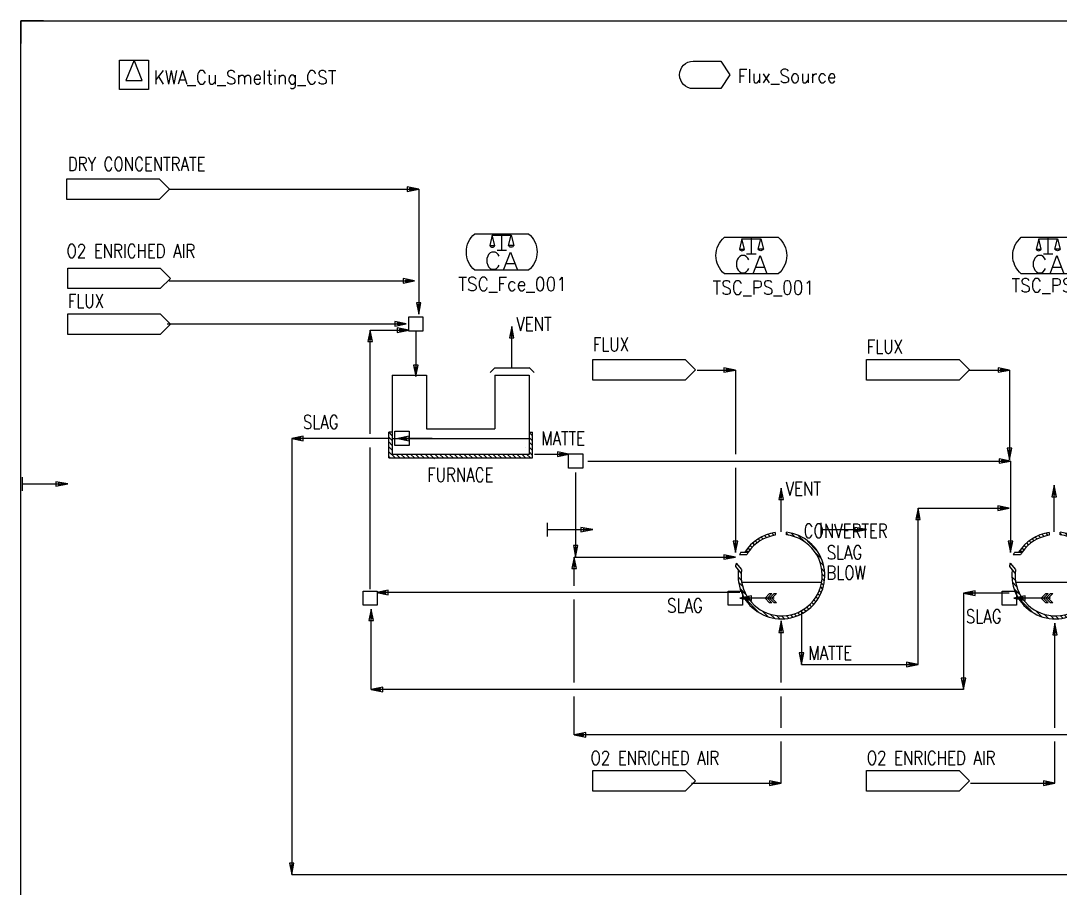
# Model space of a CAD drawing. Extents: x 0 to 421, y 0 to 297.
# Drawn here: x 0.2 to 227.9, y 107 to 296.8 of the extents above; entities that cross this region are included whole.
import ezdxf

# ---------------------------------------------------------------- set-up
doc = ezdxf.new("R2010")
doc.units = 0
doc.layers.get('0').update_dxf_attribs({"color": 15, "linetype": 'CONTINUOUS'})
doc.layers.add('SCD_ANN', color=14, linetype='CONTINUOUS')
doc.layers.add('SCD_DRAW', color=11, linetype='CONTINUOUS')
doc.styles.add('ROMANS', font='ROMANS')
doc.styles.get("Standard").update_dxf_attribs({"font": 'STANDARD'})

# ---------------------------------------------------------------- blocks, each defined once
blk = doc.blocks.new('CN_ChemAppModelCfg')
at = {"layer": 'SCD_DRAW', "linetype": 'CONTINUOUS', "extrusion": (0, 0, -1)}
blk.add_lwpolyline([(3.2, -3.2), (3.2, 3.2), (-3.2, 3.2), (-3.2, -3.2)], close=True, dxfattribs=at)
at = {"layer": 'SCD_DRAW', "linetype": 'CONTINUOUS'}
blk.add_lwpolyline([(0, 3.2), (-1.8, -1.2), (1.8, -1.2)], close=True, dxfattribs=at)
at = {"layer": 'SCD_DRAW'}
blk.add_attdef('Tag', (0, -6.7), '', height=3, dxfattribs=at)
blk = doc.blocks.new('FM_A3_Rectangle_Logo')
at = {"linetype": 'CONTINUOUS'}
for p, q in [((-0.226262, 296.396298), (-0.226262, 291.396298)), ((4.773739, 296.396298), (-0.226262, 296.396298)), ((-0.226262, -0.603703), (-0.226262, 296.396298)), ((-0.226262, 296.396298), (420.273738, 296.396298))]:
    blk.add_line(p, q, dxfattribs=at)
blk = doc.blocks.new('TK_Smelter_Flash')
at = {"linetype": 'CONTINUOUS'}
for p, q in [((9.786362, 13.270795), (8.36943, 11.859638)), ((9.786362, 13.270795), (19.785188, 13.270795)), ((19.785108, 13.299075), (21.21, 11.895956)), ((-20.210117, 11.118007), (-20.210117, -12.070271)), ((-20.210117, 11.118007), (-10.211291, 11.118007)), ((-10.211291, 11.118007), (-10.211291, -4.613909)), ((9.786362, 11.118007), (9.786362, -4.613909)), ((9.786362, 11.118007), (19.785188, 11.118007)), ((19.785188, 11.118007), (19.785188, -12.070271)), ((-21.21, -13.070154), (-21.21, -5.58544)), ((-20.210117, -5.58544), (-21.21, -5.58544)), ((-21.21, -5.58544), (-20.210117, -6.588945)), ((-10.211291, -4.613909), (9.786362, -4.613909)), ((19.785188, -5.58544), (20.785071, -5.58544)), ((19.785188, -5.64741), (20.785071, -6.650915)), ((20.785071, -13.070154), (20.785071, -5.58544)), ((-21.21, -7.002051), (-20.210117, -8.005555)), ((-21.21, -8.418662), (-20.210117, -9.422167)), ((-20.210117, -7.429094), (19.785188, -7.429094)), ((19.785188, -7.064022), (20.785071, -8.067526)), ((19.785188, -8.480633), (20.785071, -9.484137)), ((-21.21, -9.835274), (-20.210117, -10.838778)), ((-21.21, -11.251884), (-19.398293, -13.070154)), ((19.785188, -12.070271), (-20.210117, -12.070271)), ((-18.983068, -12.070271), (-17.986795, -13.070154)), ((-17.571571, -12.070271), (-16.575297, -13.070154)), ((-16.160073, -12.070271), (-15.163799, -13.070154)), ((-14.748574, -12.070271), (-13.752301, -13.070154)), ((-13.337077, -12.070271), (-12.340803, -13.070154)), ((-11.925579, -12.070271), (-10.929306, -13.070154)), ((-10.51408, -12.070271), (-9.517807, -13.070154)), ((-9.102583, -12.070271), (-7.878214, -13.299075)), ((-7.691085, -12.070271), (-6.694812, -13.070154)), ((-6.279587, -12.070271), (-5.283313, -13.070154)), ((-4.868089, -12.070271), (-3.871815, -13.070154)), ((-3.456591, -12.070271), (-2.460318, -13.070154)), ((-2.045093, -12.070271), (-1.048819, -13.070154)), ((-0.633595, -12.070271), (0.362679, -13.070154)), ((0.777903, -12.070271), (1.774176, -13.070154)), ((2.189401, -12.070271), (3.185675, -13.070154)), ((3.600899, -12.070271), (4.597173, -13.070154)), ((5.012397, -12.070271), (6.00867, -13.070154)), ((6.423895, -12.070271), (7.420169, -13.070154)), ((7.835393, -12.070271), (8.831667, -13.070154)), ((9.246891, -12.070271), (10.243164, -13.070154)), ((10.658388, -12.070271), (11.654663, -13.070154)), ((12.069887, -12.070271), (13.066161, -13.070154)), ((13.481385, -12.070271), (14.477658, -13.070154)), ((14.892882, -12.070271), (15.889157, -13.070154)), ((16.304381, -12.070271), (17.300655, -13.070154)), ((17.715879, -12.070271), (18.712152, -13.070154)), ((18.785306, -10.070506), (18.785306, -10.070506)), ((19.127376, -12.070271), (20.123651, -13.070154)), ((19.785188, -9.897243), (20.785071, -10.900749)), ((19.785188, -11.313855), (20.785071, -12.317359)), ((-21.21, -12.668495), (-20.809791, -13.070154)), ((-21.21, -13.070154), (20.785071, -13.070154))]:
    blk.add_line(p, q, dxfattribs=at)
blk.add_attdef('Tag', (0, -18.299075), '', height=2.5)
blk = doc.blocks.new('FD_FeederSink')
at = {"layer": 'SCD_DRAW', "linetype": 'CONTINUOUS', "extrusion": (0, 0, -1)}
blk.add_lwpolyline([(15, 3), (-12, 3), (-15, 0), (-12, -3), (15, -3)], close=True, dxfattribs=at)
at = {"layer": 'SCD_DRAW'}
blk.add_attdef('Tag', (0, -6.5), '', height=3, dxfattribs=at)
blk = doc.blocks.new('TK_Converter')
at = {"linetype": 'CONTINUOUS'}
for p, q in [((-2.715522, 12.324852), (-2.043057, 11.649371)), ((-1.723708, 12.510031), (-1.723708, 11.706132)), ((1.558449, 11.782184), (1.558449, 12.559067)), ((1.558449, 12.28388), (2.139867, 11.699854)), ((2.929576, 12.323992), (4.025621, 11.223032)), ((-8.313448, 9.443553), (-7.71288, 8.840292)), ((-7.536467, 10.080476), (-6.936835, 9.478155)), ((-6.702157, 10.659813), (-6.099379, 10.054332)), ((-5.807991, 11.179025), (-5.19753, 10.565826)), ((-4.849958, 11.634084), (-4.226438, 11.007768)), ((-3.822073, 12.018978), (-3.178696, 11.372715)), ((5.003732, 11.657923), (6.826231, 9.827252)), ((7.694966, 10.002847), (10.648907, 6.966852)), ((-11.761527, 6.741834), (-9.56109, 6.741834)), ((-9.56109, 6.741834), (-10.286575, 6.741834)), ((-9.564818, 6.736426), (-10.269645, 7.250225)), ((-9.699594, 8.00114), (-9.085352, 7.384143)), ((-9.034413, 8.750363), (-8.428998, 8.142234)), ((10.02842, 6.610703), (11.81875, 4.812344)), ((-13.068527, 3.575615), (-11.548587, 1.693785)), ((-10.046498, 5.976978), (-12.166201, 5.976978)), ((11.411655, 3.803876), (12.475532, 2.735229)), ((-13.306084, 2.536698), (-11.764867, 0.628525)), ((11.880036, 1.916008), (12.734598, 1.057613)), ((12.028527, 0.349462), (12.776339, -0.401703)), ((-12.564208, -0.460505), (-11.561506, -1.467704)), ((-12.41333, -2.029447), (-11.194197, -3.254047)), ((-11.480334, -2.009034), (11.858517, -2.009034)), ((11.810838, -2.266648), (12.451135, -2.909816)), ((11.987094, -1.026306), (12.670066, -1.712341)), ((-11.969946, -3.892208), (-10.200029, -5.670061)), ((10.71319, -5.416242), (11.291483, -5.997128)), ((11.159472, -4.447137), (11.750823, -5.041141)), ((11.529104, -3.401039), (12.140312, -4.014988)), ((-10.817794, -6.466914), (-6.376695, -10.927929)), ((8.275163, -8.636834), (8.848409, -9.212651)), ((8.976418, -7.923846), (9.544818, -8.494795)), ((9.617748, -7.150663), (10.185211, -7.720672)), ((10.197665, -6.315794), (10.768275, -6.888962)), ((-5.544918, -10.346048), (-3.807169, -12.091589)), ((-3.133376, -11.351016), (-1.946411, -12.543303)), ((-1.348694, -11.726313), (-0.37816, -12.701199)), ((0.162143, -11.826536), (1.009892, -12.678087)), ((1.50071, -11.753718), (2.268078, -12.524527)), ((2.713385, -11.554444), (3.424002, -12.268247)), ((3.825775, -11.254433), (4.494556, -11.926214)), ((4.853536, -10.869415), (5.490757, -11.509494)), ((5.806788, -10.409555), (6.420031, -11.025547)), ((6.692213, -9.881562), (7.287413, -10.479431)), ((7.514143, -9.28979), (8.096217, -9.874474))]:
    blk.add_line(p, q, dxfattribs=at)
for centre, radius, start, end in [((0.105144, -0.033883), 12.676533, 173.003594, 443.416834), ((0.105144, -0.033883), 12.676533, 98.295048, 147.689403), ((0.189092, 0.017521), 11.844088, 99.293869, 145.407514), ((0.189092, 0.017521), 11.844088, 348.880663, 443.360886), ((-0.037505, 0.049344), 13.499708, 150.280735, 153.953944), ((0.189092, 0.017521), 11.844088, 145.407514, 149.790797), ((-0.037505, 0.049344), 13.499708, 164.858078, 169.382451), ((0.189092, 0.017521), 11.844088, 172.120178, 348.880663)]:
    blk.add_arc(centre, radius, start, end, dxfattribs=at)
blk.add_attdef('Tag', (0, -17.771128), '', height=3)
blk = doc.blocks.new('MS_Tie-1')
at = {"layer": 'SCD_DRAW', "linetype": 'CONTINUOUS', "extrusion": (0, 0, -1)}
blk.add_lwpolyline([(2.5, 2.5), (-2.5, 2.5), (-2.5, -2.5), (2.5, -2.5)], close=True, dxfattribs=at)
at = {"layer": 'SCD_DRAW'}
blk.add_attdef('Tag', (0, -6), '', height=3, dxfattribs=at)
blk = doc.blocks.new('CN_TSC_CA')
at = {"linetype": 'CONTINUOUS'}
for p, q in [((-5.9375, 4), (5.9375, 4)), ((-2.064561, 3.675917), (-2.627061, 1.425917)), ((-1.502061, 1.425917), (-2.064561, 3.675917)), ((-2.064561, 3.675917), (2.060439, 3.675917)), ((-0.002061, 0.406705), (-0.002061, 3.87819)), ((1.497939, 1.425917), (2.060439, 3.675917)), ((2.060439, 3.675917), (2.622939, 1.425917)), ((-2.627061, 1.425917), (-1.502061, 1.425917)), ((-1.033311, 0.406705), (1.029189, 0.406705)), ((2.622939, 1.425917), (1.497939, 1.425917)), ((-3.078789, -0.907323), (-3.25736, -1.443038)), ((-3.25736, -1.443038), (-3.25736, -2.335895)), ((-2.900217, -0.55018), (-3.078789, -0.907323)), ((-2.543074, -0.193038), (-2.900217, -0.55018)), ((-2.185932, -0.014466), (-2.543074, -0.193038)), ((-1.471646, -0.014466), (-2.185932, -0.014466)), ((-1.114503, -0.193038), (-1.471646, -0.014466)), ((-0.75736, -0.55018), (-1.114503, -0.193038)), ((-0.578789, -0.907323), (-0.75736, -0.55018)), ((0.49264, -3.764466), (1.921211, -0.014466)), ((1.921211, -0.014466), (3.349783, -3.764466)), ((5.9375, -4), (-5.9375, -4)), ((-3.25736, -2.335895), (-3.078789, -2.871609)), ((-3.078789, -2.871609), (-2.900217, -3.228752)), ((-2.900217, -3.228752), (-2.543074, -3.585895)), ((-2.543074, -3.585895), (-2.185932, -3.764466)), ((-2.185932, -3.764466), (-1.471646, -3.764466)), ((-1.471646, -3.764466), (-1.114503, -3.585895)), ((-1.114503, -3.585895), (-0.75736, -3.228752)), ((-0.75736, -3.228752), (-0.578789, -2.871609)), ((1.028354, -2.514466), (2.814068, -2.514466))]:
    blk.add_line(p, q, dxfattribs=at)
at = {"linetype": 'CONTINUOUS', "extrusion": (0, 0, -1)}
for centre, radius, start, end in [((2.545834, 0), 5.204166, 309.77033, 410.22967), ((-2.545834, 0), 5.204166, 129.77033, 230.22967), ((-2.060439, 1.660292), 0.609375, 202.619865, 337.380135)]:
    blk.add_arc(centre, radius, start, end, dxfattribs=at)
at = {"linetype": 'CONTINUOUS'}
blk.add_arc((-2.064561, 1.660292), 0.609375, 202.619865, 337.380135, dxfattribs=at)
blk.add_attdef('Tag', (0, -9), '', height=3)
blk = doc.blocks.new('LnkBlk__2')
at = {"layer": 'SCD_DRAW', "linetype": 'CONTINUOUS'}
blk.add_lwpolyline([(-3.746, 0.002), (-1.246, -0.498), (-1.246, 0.502), (-3.746, 0.002), (-1.746, -0.198), (-1.746, 0.202)], close=True, dxfattribs=at)
blk.add_polyline3d([(3.754, 0.002, 0), (-3.746, 0.002, 0)], dxfattribs=at)
at = {"layer": 'SCD_DRAW', "flags": 1}
blk.add_attdef('Tag', (0, 0), '', height=2.8, dxfattribs=at)
blk = doc.blocks.new('LnkBlk__3')
at = {"layer": 'SCD_DRAW', "linetype": 'CONTINUOUS'}
blk.add_lwpolyline([(-3.746, 0.002), (-1.246, -0.498), (-1.246, 0.502), (-3.746, 0.002), (-1.746, -0.198), (-1.746, 0.202)], close=True, dxfattribs=at)
blk.add_polyline3d([(3.754, 0.002, 0), (-3.746, 0.002, 0)], dxfattribs=at)
at = {"layer": 'SCD_DRAW', "flags": 1}
blk.add_attdef('Tag', (0, 0), '', height=2.8, dxfattribs=at)
blk = doc.blocks.new('LnkBlk__4')
at = {"layer": 'SCD_DRAW', "linetype": 'CONTINUOUS'}
blk.add_lwpolyline([(-3.996, 0.002), (-1.496, -0.498), (-1.496, 0.502), (-3.996, 0.002), (-1.996, -0.198), (-1.996, 0.202)], close=True, dxfattribs=at)
blk.add_polyline3d([(4.004, 0.002, 0), (-3.996, 0.002, 0)], dxfattribs=at)
at = {"layer": 'SCD_DRAW', "flags": 1}
blk.add_attdef('Tag', (0, 0), '', height=2.8, dxfattribs=at)
blk = doc.blocks.new('LnkBlk__10')
at = {"layer": 'SCD_DRAW', "linetype": 'CONTINUOUS'}
blk.add_lwpolyline([(0.004, -4.998), (0.504, -2.498), (-0.496, -2.498), (0.004, -4.998), (0.204, -2.998), (-0.196, -2.998)], close=True, dxfattribs=at)
blk.add_polyline3d([(0.004, 5.002, 0), (0.004, -4.998, 0)], dxfattribs=at)
at = {"layer": 'SCD_DRAW', "flags": 1}
blk.add_attdef('Tag', (0, 0), '', height=2.8, dxfattribs=at)
blk = doc.blocks.new('LnkBlk__12')
at = {"layer": 'SCD_DRAW', "linetype": 'CONTINUOUS', "extrusion": (0, 0, -1)}
blk.add_lwpolyline([(8.386, 30.682), (-0.004, 30.682), (-0.004, 12.262)], dxfattribs=at)
at = {"layer": 'SCD_DRAW', "linetype": 'CONTINUOUS'}
for points in [[(0.004, 30.682), (-2.496, 31.182), (-2.496, 30.182), (0.004, 30.682), (-1.996, 30.882), (-1.996, 30.482)], [(0.004, -9.258), (0.504, -6.758), (-0.496, -6.758), (0.004, -9.258), (0.204, -7.258), (-0.196, -7.258)]]:
    blk.add_lwpolyline(points, close=True, dxfattribs=at)
blk.add_polyline3d([(0.004, 9.262, 0), (0.004, -9.258, 0)], dxfattribs=at)
at = {"layer": 'SCD_DRAW', "flags": 1}
blk.add_attdef('Tag', (0, 0), '', height=2.8, dxfattribs=at)
blk = doc.blocks.new('LnkBlk__13')
at = {"layer": 'SCD_DRAW', "linetype": 'CONTINUOUS', "extrusion": (0, 0, -1)}
blk.add_lwpolyline([(8.856, 9.812), (-0.004, 9.812), (-0.004, -9.818)], dxfattribs=at)
at = {"layer": 'SCD_DRAW', "linetype": 'CONTINUOUS'}
for points in [[(0.004, 9.812), (-2.496, 10.312), (-2.496, 9.312), (0.004, 9.812), (-1.996, 10.012), (-1.996, 9.612)], [(0.004, -9.818), (0.504, -7.318), (-0.496, -7.318), (0.004, -9.818), (0.204, -7.818), (-0.196, -7.818)]]:
    blk.add_lwpolyline(points, close=True, dxfattribs=at)
at = {"layer": 'SCD_DRAW', "flags": 1}
blk.add_attdef('Tag', (0, 0), '', height=2.8, dxfattribs=at)
blk = doc.blocks.new('LnkBlk__17')
at = {"layer": 'SCD_DRAW', "linetype": 'CONTINUOUS'}
blk.add_lwpolyline([(0.004, 4.502), (-0.496, 2.002), (0.504, 2.002), (0.004, 4.502), (-0.196, 2.502), (0.204, 2.502)], close=True, dxfattribs=at)
blk.add_polyline3d([(0.004, -4.498, 0), (0.004, 4.502, 0)], dxfattribs=at)
at = {"layer": 'SCD_DRAW', "flags": 1}
blk.add_attdef('Tag', (0, 0), '', height=2.8, dxfattribs=at)
blk = doc.blocks.new('LnkBlk__18')
at = {"layer": 'SCD_DRAW', "linetype": 'CONTINUOUS'}
blk.add_lwpolyline([(0.004, 4.782), (-0.496, 2.282), (0.504, 2.282), (0.004, 4.782), (-0.196, 2.782), (0.204, 2.782)], close=True, dxfattribs=at)
blk.add_polyline3d([(0.004, -4.788, 0), (0.004, 4.782, 0)], dxfattribs=at)
at = {"layer": 'SCD_DRAW', "flags": 1}
blk.add_attdef('Tag', (0, 0), '', height=2.8, dxfattribs=at)
blk = doc.blocks.new('LnkBlk__19')
at = {"layer": 'SCD_DRAW', "linetype": 'CONTINUOUS'}
blk.add_lwpolyline([(0.004, 5.102), (-0.496, 2.602), (0.504, 2.602), (0.004, 5.102), (-0.196, 3.102), (0.204, 3.102)], close=True, dxfattribs=at)
blk.add_polyline3d([(0.004, -5.098, 0), (0.004, 5.102, 0)], dxfattribs=at)
at = {"layer": 'SCD_DRAW', "flags": 1}
blk.add_attdef('Tag', (0, 0), '', height=2.8, dxfattribs=at)
blk = doc.blocks.new('LnkBlk__22')
at = {"layer": 'SCD_DRAW', "linetype": 'CONTINUOUS'}
blk.add_lwpolyline([(3.754, 0.002), (1.254, 0.502), (1.254, -0.498), (3.754, 0.002), (1.754, 0.202), (1.754, -0.198)], close=True, dxfattribs=at)
blk.add_polyline3d([(-3.746, 0.002, 0), (3.754, 0.002, 0)], dxfattribs=at)
at = {"layer": 'SCD_DRAW', "flags": 1}
blk.add_attdef('Tag', (0, 0), '', height=2.8, dxfattribs=at)
blk = doc.blocks.new('LnkBlk__23')
at = {"layer": 'SCD_DRAW', "linetype": 'CONTINUOUS'}
blk.add_lwpolyline([(0.004, -9.248), (0.504, -6.748), (-0.496, -6.748), (0.004, -9.248), (0.204, -7.248), (-0.196, -7.248)], close=True, dxfattribs=at)
blk.add_polyline3d([(0.004, 9.252, 0), (0.004, -9.248, 0)], dxfattribs=at)
at = {"layer": 'SCD_DRAW', "flags": 1}
blk.add_attdef('Tag', (0, 0), '', height=2.8, dxfattribs=at)
blk = doc.blocks.new('LnkBlk__24')
at = {"layer": 'SCD_DRAW', "linetype": 'CONTINUOUS', "extrusion": (0, 0, -1)}
blk.add_lwpolyline([(46.296, 0.002), (-46.304, 0.002), (-46.304, -20.008)], dxfattribs=at)
at = {"layer": 'SCD_DRAW', "linetype": 'CONTINUOUS'}
for points in [[(46.304, 0.002), (43.804, 0.502), (43.804, -0.498), (46.304, 0.002), (44.304, 0.202), (44.304, -0.198)], [(46.304, -20.008), (46.804, -17.508), (45.804, -17.508), (46.304, -20.008), (46.504, -18.008), (46.104, -18.008)]]:
    blk.add_lwpolyline(points, close=True, dxfattribs=at)
at = {"layer": 'SCD_DRAW', "flags": 1}
blk.add_attdef('Tag', (0, 0), '', height=2.8, dxfattribs=at)
blk = doc.blocks.new('LnkBlk__25')
at = {"layer": 'SCD_DRAW', "linetype": 'CONTINUOUS'}
blk.add_lwpolyline([(-25.496, -5.598), (-25.496, -17.098), (0.004, -17.098), (0.004, 17.092), (19.974, 17.092)], dxfattribs=at)
for points in [[(0.004, 17.092), (-0.496, 14.592), (0.504, 14.592), (0.004, 17.092), (-0.196, 15.092), (0.204, 15.092)], [(19.974, 17.092), (17.474, 17.592), (17.474, 16.592), (19.974, 17.092), (17.974, 17.292), (17.974, 16.892)], [(-25.496, -17.098), (-24.996, -14.598), (-25.996, -14.598), (-25.496, -17.098), (-25.296, -15.098), (-25.696, -15.098)], [(0.004, -17.098), (-2.496, -16.598), (-2.496, -17.598), (0.004, -17.098), (-1.996, -16.898), (-1.996, -17.298)]]:
    blk.add_lwpolyline(points, close=True, dxfattribs=at)
at = {"layer": 'SCD_DRAW', "flags": 1}
blk.add_attdef('Tag', (0, 0), '', height=2.8, dxfattribs=at)
blk = doc.blocks.new('LnkBlk__29')
at = {"layer": 'SCD_DRAW', "linetype": 'CONTINUOUS'}
for points in [[(9.804, 35.492), (9.304, 32.992), (10.304, 32.992), (9.804, 35.492), (9.604, 33.492), (10.004, 33.492)], [(9.804, 0.002), (7.304, 0.502), (7.304, -0.498), (9.804, 0.002), (7.804, 0.202), (7.804, -0.198)]]:
    blk.add_lwpolyline(points, close=True, dxfattribs=at)
blk.add_lwpolyline([(-9.796, 0.002), (9.804, 0.002), (9.804, 9.082)], dxfattribs=at)
for points in [[(9.804, 21.992, 0), (9.804, 35.492, 0)], [(9.804, 12.082, 0), (9.804, 18.992, 0)]]:
    blk.add_polyline3d(points, dxfattribs=at)
at = {"layer": 'SCD_DRAW', "flags": 1}
blk.add_attdef('Tag', (0, 0), '', height=2.8, dxfattribs=at)
blk = doc.blocks.new('LnkBlk__30')
at = {"layer": 'SCD_DRAW', "linetype": 'CONTINUOUS'}
for points in [[(0.004, 11.452), (-0.496, 8.952), (0.504, 8.952), (0.004, 11.452), (-0.196, 9.452), (0.204, 9.452)], [(0.004, -23.538), (-2.496, -23.038), (-2.496, -24.038), (0.004, -23.538), (-1.996, -23.338), (-1.996, -23.738)]]:
    blk.add_lwpolyline(points, close=True, dxfattribs=at)
blk.add_lwpolyline([(-18.496, -23.538), (0.004, -23.538), (0.004, -14.458)], dxfattribs=at)
blk.add_polyline3d([(0.004, -11.458, 0), (0.004, 11.452, 0)], dxfattribs=at)
at = {"layer": 'SCD_DRAW', "flags": 1}
blk.add_attdef('Tag', (0, 0), '', height=2.8, dxfattribs=at)
blk = doc.blocks.new('LnkBlk__35')
at = {"layer": 'SCD_DRAW', "linetype": 'CONTINUOUS'}
blk.add_lwpolyline([(-39.776, 0.002), (-37.276, -0.498), (-37.276, 0.502), (-39.776, 0.002), (-37.776, -0.198), (-37.776, 0.202)], close=True, dxfattribs=at)
blk.add_polyline3d([(39.784, 0.002, 0), (-39.776, 0.002, 0)], dxfattribs=at)
at = {"layer": 'SCD_DRAW', "flags": 1}
blk.add_attdef('Tag', (0, 0), '', height=2.8, dxfattribs=at)
blk = doc.blocks.new('LnkBlk__36')
at = {"layer": 'SCD_DRAW', "linetype": 'CONTINUOUS'}
blk.add_lwpolyline([(74.824, 21.102), (64.874, 21.102), (64.874, 0.002), (-64.866, 0.002), (-64.866, 17.612)], dxfattribs=at)
for points in [[(64.874, 21.102), (67.374, 20.602), (67.374, 21.602), (64.874, 21.102), (66.874, 20.902), (66.874, 21.302)], [(-64.866, 17.612), (-65.366, 15.112), (-64.366, 15.112), (-64.866, 17.612), (-65.066, 15.612), (-64.666, 15.612)], [(64.874, 0.002), (65.374, 2.502), (64.374, 2.502), (64.874, 0.002), (65.074, 2.002), (64.674, 2.002)], [(-64.866, 0.002), (-62.366, -0.498), (-62.366, 0.502), (-64.866, 0.002), (-62.866, -0.198), (-62.866, 0.202)]]:
    blk.add_lwpolyline(points, close=True, dxfattribs=at)
at = {"layer": 'SCD_DRAW', "flags": 1}
blk.add_attdef('Tag', (0, 0), '', height=2.8, dxfattribs=at)
blk = doc.blocks.new('LnkBlk__37')
at = {"layer": 'SCD_DRAW', "linetype": 'CONTINUOUS'}
for points in [[(-73.146, 38.912), (-73.646, 36.412), (-72.646, 36.412), (-73.146, 38.912), (-73.346, 36.912), (-72.946, 36.912)], [(-37.846, 38.912), (-40.346, 39.412), (-40.346, 38.412), (-37.846, 38.912), (-39.846, 39.112), (-39.846, 38.712)], [(73.154, 31.312), (75.654, 30.812), (75.654, 31.812), (73.154, 31.312), (75.154, 31.112), (75.154, 31.512)], [(73.154, 0.002), (73.654, 2.502), (72.654, 2.502), (73.154, 0.002), (73.354, 2.002), (72.954, 2.002)], [(-73.146, 0.002), (-70.646, -0.498), (-70.646, 0.502), (-73.146, 0.002), (-71.146, -0.198), (-71.146, 0.202)]]:
    blk.add_lwpolyline(points, close=True, dxfattribs=at)
at = {"layer": 'SCD_DRAW', "linetype": 'CONTINUOUS', "extrusion": (0, 0, -1)}
blk.add_lwpolyline([(73.146, 32.642), (73.146, 38.912), (37.846, 38.912)], dxfattribs=at)
at = {"layer": 'SCD_DRAW', "linetype": 'CONTINUOUS'}
blk.add_lwpolyline([(87.114, 31.312), (73.154, 31.312), (73.154, 0.002), (-73.146, 0.002), (-73.146, 8.412)], dxfattribs=at)
blk.add_polyline3d([(-73.146, 11.412, 0), (-73.146, 29.642, 0)], dxfattribs=at)
at = {"layer": 'SCD_DRAW', "flags": 1}
blk.add_attdef('Tag', (0, 0), '', height=2.8, dxfattribs=at)
blk = doc.blocks.new('LnkBlk__38')
at = {"layer": 'SCD_DRAW', "linetype": 'CONTINUOUS'}
for points in [[(0.004, 41.162), (-0.496, 38.662), (0.504, 38.662), (0.004, 41.162), (-0.196, 39.162), (0.204, 39.162)], [(8.444, 41.162), (5.944, 41.662), (5.944, 40.662), (8.444, 41.162), (6.444, 41.362), (6.444, 40.962)]]:
    blk.add_lwpolyline(points, close=True, dxfattribs=at)
at = {"layer": 'SCD_DRAW', "linetype": 'CONTINUOUS', "extrusion": (0, 0, -1)}
blk.add_lwpolyline([(-0.004, 18.502), (-0.004, 41.162), (-8.444, 41.162)], dxfattribs=at)
at = {"layer": 'SCD_DRAW', "linetype": 'CONTINUOUS'}
blk.add_polyline3d([(0.004, -15.498, 0), (0.004, 15.502, 0)], dxfattribs=at)
at = {"layer": 'SCD_DRAW', "flags": 1}
blk.add_attdef('Tag', (0, 0), '', height=2.8, dxfattribs=at)
blk = doc.blocks.new('TEAR_ASSOCGRF')
at = {"layer": 'SCD_DRAW', "linetype": 'CONTINUOUS', "extrusion": (0, 0, -1)}
for points in [[(3, 2), (2, 2), (0, 0), (2, -2), (3, -2), (1, 0)], [(1, 2), (0, 2), (-2, 0), (0, -2), (1, -2), (-1, 0)]]:
    blk.add_lwpolyline(points, close=True, dxfattribs=at)
blk = doc.blocks.new('LnkBlk__43')
at = {"layer": 'SCD_DRAW', "linetype": 'CONTINUOUS', "extrusion": (0, 0, -1)}
blk.add_lwpolyline([(27.25, 0), (-27.35, 0), (-27.35, -27.36)], dxfattribs=at)
at = {"layer": 'SCD_DRAW', "linetype": 'CONTINUOUS'}
for points in [[(27.35, 0), (24.85, 0.5), (24.85, -0.5), (27.35, 0), (25.35, 0.2), (25.35, -0.2)], [(27.35, -27.36), (27.85, -24.86), (26.85, -24.86), (27.35, -27.36), (27.55, -25.36), (27.15, -25.36)]]:
    blk.add_lwpolyline(points, close=True, dxfattribs=at)
at = {"layer": 'SCD_DRAW', "flags": 1}
blk.add_attdef('Tag', (0, 0), '', height=2.8, dxfattribs=at)
blk = doc.blocks.new('LnkBlk__44')
at = {"layer": 'SCD_DRAW', "linetype": 'CONTINUOUS'}
blk.add_lwpolyline([(26.94, -0.1), (24.44, 0.4), (24.44, -0.6), (26.94, -0.1), (24.94, 0.1), (24.94, -0.3)], close=True, dxfattribs=at)
blk.add_polyline3d([(-26.776, -0.1, 0), (26.94, -0.1, 0)], dxfattribs=at)
at = {"layer": 'SCD_DRAW', "flags": 1}
blk.add_attdef('Tag', (0, 0), '', height=2.8, dxfattribs=at)
blk = doc.blocks.new('LnkBlk__45')
at = {"layer": 'SCD_DRAW', "linetype": 'CONTINUOUS'}
blk.add_lwpolyline([(26.13, 0.03), (23.63, 0.53), (23.63, -0.47), (26.13, 0.03), (24.13, 0.23), (24.13, -0.17)], close=True, dxfattribs=at)
blk.add_polyline3d([(-26.276, 0.03, 0), (26.13, 0.03, 0)], dxfattribs=at)
at = {"layer": 'SCD_DRAW', "flags": 1}
blk.add_attdef('Tag', (0, 0), '', height=2.8, dxfattribs=at)
blk = doc.blocks.new('FD_MakeupSource')
at = {"layer": 'SCD_DRAW', "linetype": 'CONTINUOUS', "extrusion": (0, 0, -1)}
blk.add_lwpolyline([(2.5, 3), (-3.5, 3), (-5.5, 0), (-3.5, -3), (2.5, -3)], dxfattribs=at)
blk.add_arc((2.5, 0), 3, 270, 450, dxfattribs=at)
at = {"layer": 'SCD_DRAW'}
blk.add_attdef('Tag', (0, -6.5), '', height=3, dxfattribs=at)
blk = doc.blocks.new('SRCLNK_ASSOCGRF')
at = {"layer": 'SCD_DRAW', "linetype": 'CONTINUOUS'}
for points in [[(0, 0), (-2.6, 0.5), (-2.6, -0.5)], [(0, 0), (-2, 0.3), (-2, -0.3)]]:
    blk.add_lwpolyline(points, close=True, dxfattribs=at)
for points in [[(-10, 1.5, 0), (-10, -1.5, 0)], [(-10, 0, 0), (0, 0, 0)]]:
    blk.add_polyline3d(points, dxfattribs=at)
blk = doc.blocks.new('LnkBlk__46')
at = {"layer": 'SCD_DRAW', "linetype": 'CONTINUOUS'}
for points in [[(-161.67, 95.52), (-159.17, 95.02), (-159.17, 96.02), (-161.67, 95.52), (-159.67, 95.32), (-159.67, 95.72)], [(-161.67, 0.04), (-161.17, 2.54), (-162.17, 2.54), (-161.67, 0.04), (-161.47, 2.04), (-161.87, 2.04)]]:
    blk.add_lwpolyline(points, close=True, dxfattribs=at)
blk.add_lwpolyline([(-140.2, 95.52), (-161.67, 95.52), (-161.67, 0.04), (161.63, 0.04)], dxfattribs=at)
at = {"layer": 'SCD_DRAW', "flags": 1}
blk.add_attdef('Tag', (0, 0), '', height=2.8, dxfattribs=at)

msp = doc.modelspace()

# ---------------------------------------------------------------- block references
at = {"layer": 'SCD_ANN', "color": 15}
msp.add_blockref('LnkBlk__46', (221.2, 109.9), dxfattribs=at)
at = {"layer": 'SCD_DRAW', "color": 10}
msp.add_blockref('FM_A3_Rectangle_Logo', (0.42, 0.45), dxfattribs=at)
ref = msp.add_blockref('CN_ChemAppModelCfg', (25, 285), dxfattribs=at)
ref.add_attrib('Tag', 'KWA_Cu_Smelting_CST', (29.28, 282.95), dxfattribs={"height": 3})
ref = msp.add_blockref('FD_MakeupSource', (150, 285), dxfattribs=at)
ref.add_attrib('Tag', 'Flux_Source', (157.21, 283.25), dxfattribs={"height": 3})
for name, p, xscale, yscale, zscale in [('FD_FeederSink', (21.5, 260), 0.75, 0.75, 0.75), ('FD_FeederSink', (21.72, 240.46), 0.75, 0.75, 0.75), ('FD_FeederSink', (21.72, 230.46), 0.75, 0.75, 0.75), ('MS_Tie-1', (86.72, 230.46), 0.625, 0.625, 0.625), ('TK_Smelter_Flash', (96.72, 210.96), 0.75, 0.75, 0.75), ('FD_FeederSink', (136.72, 220.46), 0.75, 0.75, 0.75), ('FD_FeederSink', (196.72, 220.46), 0.75, 0.75, 0.75), ('MS_Tie-1', (83.72, 205.46), 0.625, 0.625, 0.625), ('MS_Tie-1', (121.72, 200.46), 0.625, 0.625, 0.625), ('TK_Converter', (166.72, 175.46), 0.75, 0.75, 0.75), ('TK_Converter', (226.72, 175.46), 0.75, 0.75, 0.75), ('MS_Tie-1', (76.72, 170.46), 0.625, 0.625, 0.625), ('MS_Tie-1', (156.72, 170.46), 0.625, 0.625, 0.625), ('MS_Tie-1', (216.72, 170.46), 0.625, 0.625, 0.625), ('FD_FeederSink', (136.72, 130.46), 0.75, 0.75, 0.75), ('FD_FeederSink', (196.72, 130.46), 0.75, 0.75, 0.75)]:
    msp.add_blockref(name, p, dxfattribs=dict(at, xscale=xscale, yscale=yscale, zscale=zscale))
at = {"layer": 'SCD_DRAW', "color": 15}
for name, p in [('LnkBlk__43', (60, 260)), ('LnkBlk__44', (59.5, 240)), ('LnkBlk__45', (58.5, 230.5)), ('LnkBlk__17', (107.72, 225.46)), ('LnkBlk__38', (76.72, 187.96)), ('LnkBlk__10', (86.72, 223.96)), ('LnkBlk__12', (156.72, 189.72)), ('LnkBlk__13', (216.77, 210.59)), ('LnkBlk__2', (86.53, 205.39)), ('LnkBlk__22', (116.47, 201.96)), ('LnkBlk__24', (170.69, 200.48)), ('LnkBlk__23', (121.72, 188.71)), ('LnkBlk__18', (166.72, 189.75)), ('LnkBlk__19', (226.56, 190.06)), ('LnkBlk__25', (196.72, 173.06)), ('LnkBlk__37', (194.57, 140.55)), ('LnkBlk__36', (141.83, 150.46)), ('LnkBlk__35', (117.94, 171.69)), ('LnkBlk__3', (161.47, 170.46)), ('LnkBlk__4', (221.72, 170.46)), ('LnkBlk__29', (156.92, 129.97)), ('LnkBlk__30', (226.72, 153.51))]:
    msp.add_blockref(name, p, dxfattribs=at)
at = {"layer": 'SCD_DRAW', "color": 10}
ref = msp.add_blockref('CN_TSC_CA', (105.54, 246.24), dxfattribs=at)
ref.add_attrib('Tag', 'TSC_Fce_001', (96.04, 237.74), dxfattribs={"height": 3})
ref = msp.add_blockref('CN_TSC_CA', (160.22, 245.46), dxfattribs=at)
ref.add_attrib('Tag', 'TSC_PS_001', (151.72, 236.96), dxfattribs={"height": 3})
ref = msp.add_blockref('CN_TSC_CA', (225.22, 245.46), dxfattribs=at)
ref.add_attrib('Tag', 'TSC_PS_002', (217.22, 237.46), dxfattribs={"height": 3})
at = {"layer": 'SCD_DRAW', "color": 11}
for p in [(10.47, 195.46), (125.47, 185.46), (185.47, 185.46)]:
    msp.add_blockref('SRCLNK_ASSOCGRF', p, dxfattribs=at)
at = {"layer": 'SCD_DRAW', "color": 11, "xscale": 0.5, "yscale": 0.5, "zscale": 0.5, "rotation": 180}
for p in [(164.224, 170.462), (224.724, 170.462)]:
    msp.add_blockref('TEAR_ASSOCGRF', p, dxfattribs=at)

# ---------------------------------------------------------------- texts
at = {"layer": 'SCD_DRAW', "color": 8, "style": 'ROMANS', "width": 0.8}
for s, p in [('DRY CONCENTRATE', (10.5, 264)), ('O2 ENRICHED AIR', (10.22, 244.96)), ('FLUX', (10.5, 234)), ('VENT', (108.72, 228.96)), ('FLUX', (125.5, 224.5)), ('FLUX', (185.5, 224)), ('SLAG', (62, 207.5)), ('MATTE', (114.22, 203.96)), ('FURNACE', (89.22, 195.96)), ('VENT', (167.72, 192.96)), ('CONVERTER', (171.66, 183.7)), ('SLAG', (176.72, 178.96)), ('BLOW', (176.66, 174.52)), ('SLAG', (141.76, 167.35)), ('SLAG', (207.22, 164.96)), ('MATTE', (172.72, 156.96)), ('O2 ENRICHED AIR', (125, 134)), ('O2 ENRICHED AIR', (185.5, 134))]:
    msp.add_text(s, height=3, dxfattribs=at).set_placement(p)

doc.saveas('drawing.dxf')
